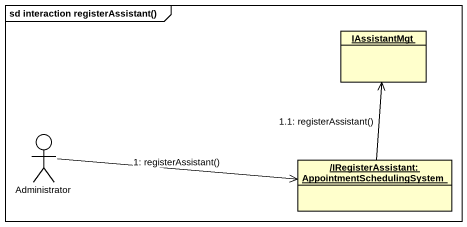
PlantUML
@startuml
mainframe sd interaction registerAssistant()
allowmixing
hide circle
hide empty members
object IAssistantMgt
actor Administrator
object "/IRegisterAssistant:AppointmentSchedulingSystem" as IRegisterAssistant
Administrator -right-> IRegisterAssistant : 1: registerAssistant()
IRegisterAssistant -up-> IAssistantMgt : 1.1: registerAssistant()
@enduml
